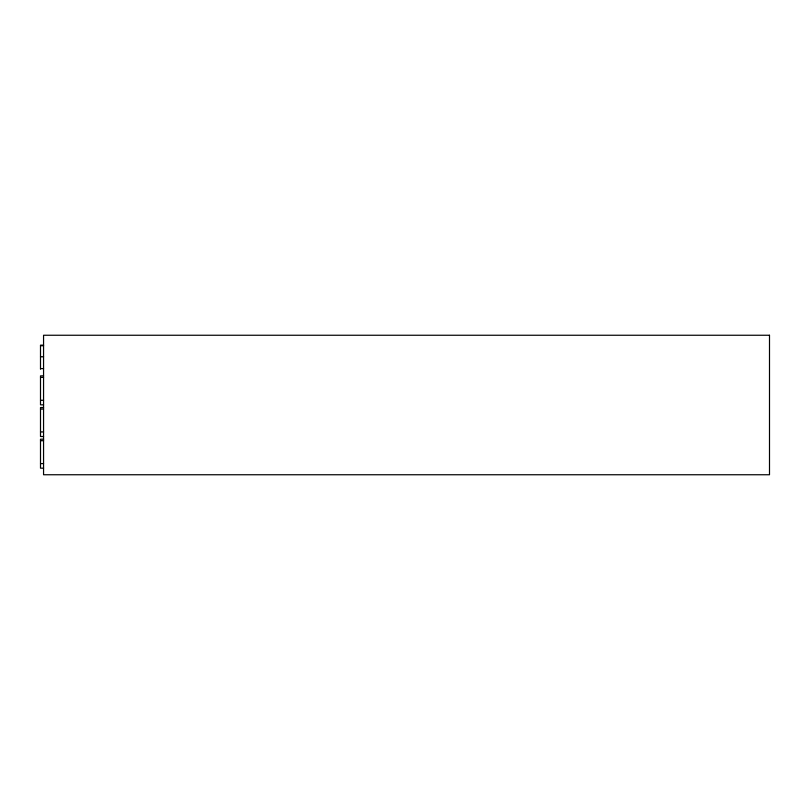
<?xml version="1.0" encoding="UTF-8"?>
<svg xmlns="http://www.w3.org/2000/svg" width="810" height="810" viewBox="0 0 810 810"><rect width="100%" height="100%" fill="white"/><g stroke="black" fill="none" stroke-linecap="round" stroke-linejoin="round"><path stroke-width="1.21" d="M43.558 345.151L40.5 345.151L40.5 369.178M40.5 345.728L43.558 345.728M40.5 356.785L43.558 356.785M40.5 368.611L43.558 368.611M43.558 375.86L40.5 375.86L40.5 404.848L43.558 404.848M40.5 377.389L43.558 377.389M40.5 400.272L43.558 400.272M43.558 407.521L40.5 407.521L40.5 436.509L43.558 436.509M40.5 409.05L43.558 409.05M40.5 431.933L43.558 431.933M43.558 439.182L40.5 439.182L40.5 468.17L43.558 468.17M40.5 440.711L43.558 440.711M40.5 463.593L43.558 463.593M769.5 335.249L43.558 335.249L43.558 474.751L769.5 474.751L769.5 335.249"/></g></svg>
